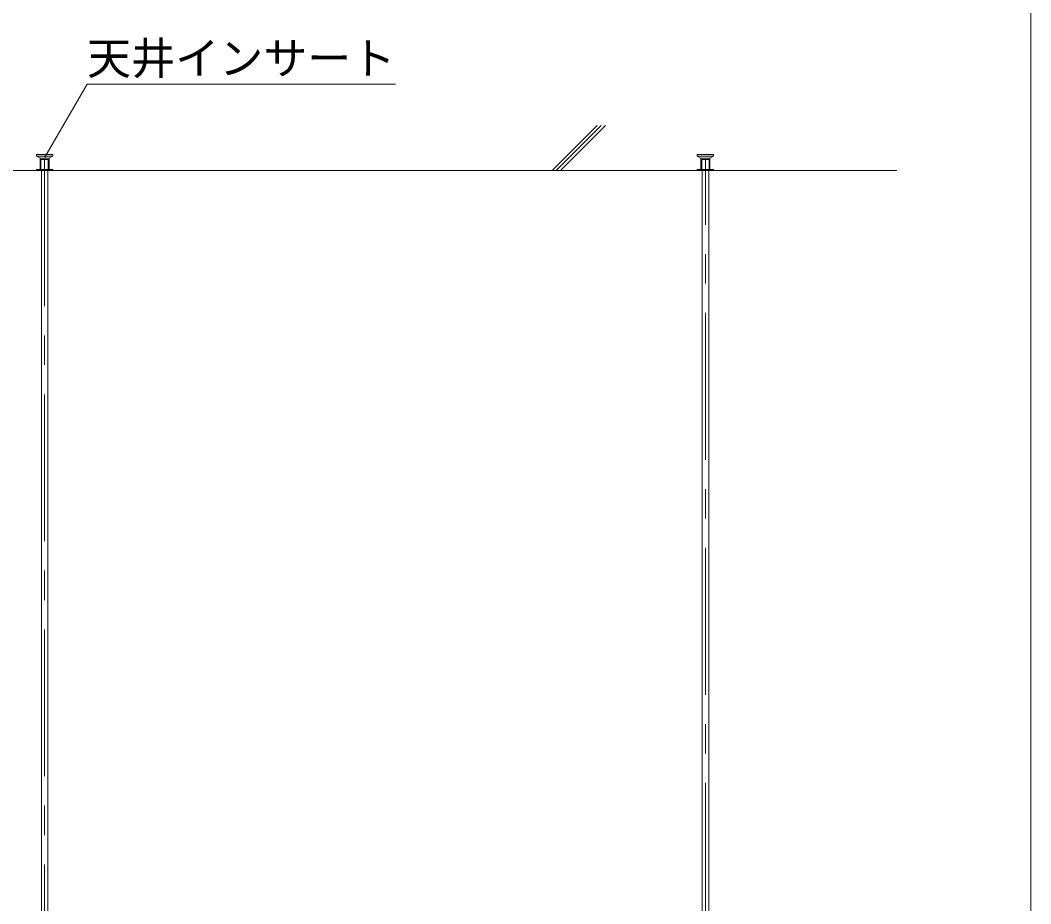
# Model space of a CAD drawing. Units: millimetres, scale not verified. Extents: x -7800 to 7800, y -5578 to 5485.
# Drawn here: x -3445 to -2068, y -3092 to -1889 of the extents above; entities that cross this region are included whole.
import ezdxf
from ezdxf.enums import TextEntityAlignment as Align

# ---------------------------------------------------------------- set-up
doc = ezdxf.new("R2010")
doc.units = ezdxf.units.MM
doc.header["$LTSCALE"] = 40
doc.linetypes.add('CHAIN1', pattern=[8, 5, -1, 1, -1])
doc.linetypes.add('DASHED1', pattern=[1.8, 1.2, -0.6])
for name, color, linetype, lineweight in [('2-0_中心線', 4, 'CHAIN1', 9), ('2-1_吊り材', 4, 'Continuous', 9), ('2-6_文字', 3, 'Continuous', 18), ('2-9_躯体', 4, 'DASHED1', 9), ('F-2_太線１', 3, 'Continuous', 18)]:
    doc.layers.add(name, color=color, linetype=linetype, lineweight=lineweight)
doc.styles.add('ＭＳ ゴシック', font='')
doc.styles.get('ＭＳ ゴシック').set_extended_font_data('MS Gothic')

msp = doc.modelspace()

# ---------------------------------------------------------------- linework, layer by layer
at = {"layer": '2-0_中心線'}
for p, q in [((-3411.38, -2078.27), (-3411.38, -4083.58)), ((-2511.43, -4087.24), (-2511.43, -2078.27))]:
    msp.add_line(p, q, dxfattribs=at)
at = {"layer": '2-1_吊り材', "color": 3, "lineweight": 18}
for p, q in [((-3415.88, -2093.37), (-3415.88, -3990.57)), ((-3406.88, -2093.37), (-3406.88, -3990.57)), ((-2515.88, -2093.37), (-2515.88, -3990.57)), ((-2506.88, -2093.37), (-2506.88, -3990.57))]:
    msp.add_line(p, q, dxfattribs=at)
at = {"layer": '2-6_文字', "color": 7}
for p, q in [((-3411.18, -2075.41), (-3353.63, -1975.73)), ((-3353.63, -1975.73), (-2933.63, -1975.73))]:
    msp.add_line(p, q, dxfattribs=at)
at = {"layer": '2-9_躯体', "color": 7, "linetype": 'Continuous', "lineweight": 18}
for p, q in [((-2658.93, -2032.17), (-2720.13, -2093.37)), ((-2653.21, -2032.11), (-2714.47, -2093.37)), ((-2647.55, -2032.11), (-2708.81, -2093.37)), ((-4590.39, -2093.37), (-2250.81, -2093.37))]:
    msp.add_line(p, q, dxfattribs=at)
at = {"layer": '2-9_躯体'}
for p, q in [((-3400.43, -2071.87), (-3422.43, -2071.87)), ((-3422.43, -2071.87), (-3422.43, -2073.87)), ((-3400.43, -2073.87), (-3422.43, -2073.87)), ((-3422.43, -2073.87), (-3417.43, -2076.87)), ((-3405.43, -2076.87), (-3417.43, -2076.87)), ((-3417.43, -2076.87), (-3417.43, -2091.87)), ((-3416.43, -2078.37), (-3415.93, -2078.37)), ((-3416.43, -2078.37), (-3416.43, -2093.37)), ((-3406.43, -2078.37), (-3415.93, -2078.37)), ((-3406.43, -2078.37), (-3406.43, -2093.37)), ((-3400.43, -2073.87), (-3405.43, -2076.87)), ((-3405.43, -2076.87), (-3405.43, -2091.87)), ((-3400.43, -2071.87), (-3400.43, -2073.87)), ((-2500.43, -2071.87), (-2522.43, -2071.87)), ((-2522.43, -2071.87), (-2522.43, -2073.87)), ((-2500.43, -2073.87), (-2522.43, -2073.87)), ((-2522.43, -2073.87), (-2517.43, -2076.87)), ((-2505.43, -2076.87), (-2517.43, -2076.87)), ((-2517.43, -2076.87), (-2517.43, -2091.87)), ((-2516.43, -2078.37), (-2515.93, -2078.37)), ((-2516.43, -2078.37), (-2516.43, -2093.37)), ((-2506.43, -2078.37), (-2515.93, -2078.37)), ((-2506.43, -2078.37), (-2506.43, -2093.37)), ((-2500.43, -2073.87), (-2505.43, -2076.87)), ((-2505.43, -2076.87), (-2505.43, -2091.87)), ((-2500.43, -2071.87), (-2500.43, -2073.87)), ((-3400.43, -2091.87), (-3422.43, -2091.87)), ((-3422.43, -2091.87), (-3422.43, -2093.37)), ((-3400.43, -2091.87), (-3400.43, -2093.37)), ((-2500.43, -2091.87), (-2522.43, -2091.87)), ((-2522.43, -2091.87), (-2522.43, -2093.37)), ((-2500.43, -2091.87), (-2500.43, -2093.37)), ((-3400.43, -2093.37), (-3422.43, -2093.37)), ((-3404.43, -2093.37), (-3418.43, -2093.37)), ((-2500.43, -2093.37), (-2522.43, -2093.37)), ((-2504.43, -2093.37), (-2518.43, -2093.37))]:
    msp.add_line(p, q, dxfattribs=at)
at = {"layer": 'F-2_太線１'}
msp.add_line((-2068.18, 1696.25), (-2068.18, -4783.77), dxfattribs=at)

# ---------------------------------------------------------------- texts
at = {"layer": '2-6_文字', "color": 7, "style": 'ＭＳ ゴシック'}
msp.add_text('天井インサート', height=43.99, dxfattribs=at).set_placement((-3353.63, -1975.73), align=Align.BOTTOM_LEFT)

doc.saveas('drawing.dxf')
